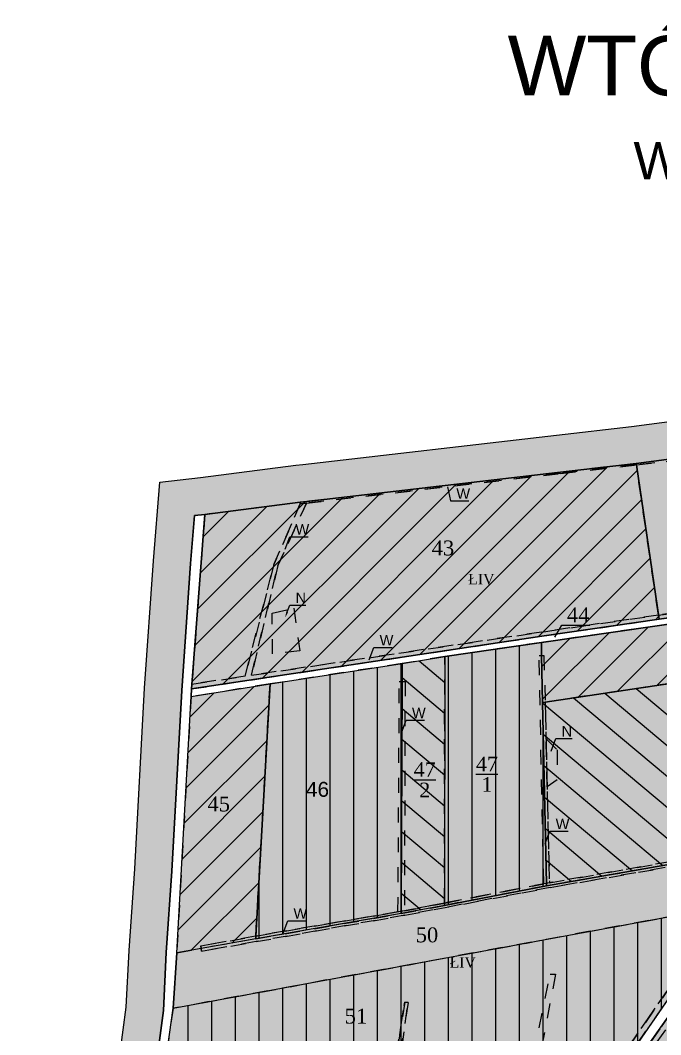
# Model space of a CAD drawing. Header units: millimetres. Extents: x 1380 to 3507, y 977 to 2343.
# Drawn here: x 1380 to 1809, y 1662 to 2343 of the extents above; entities that cross this region are included whole.
import ezdxf
from ezdxf import colors
from ezdxf.entities.mleader import LeaderData, LeaderLine
from ezdxf.math import Vec2, Vec3

# ---------------------------------------------------------------- set-up
doc = ezdxf.new("R2010")
doc.units = ezdxf.units.MM
doc.linetypes.add('UZYTEK', pattern=[20, 10, -10])
doc.linetypes.add('użytki', pattern=[20, 10, -10])
for name, color, linetype in [('dzialki', 18, 'Continuous'), ('Gospodarstwa', 7, 'Continuous'), ('Numeracja', 7, 'Continuous'), ('Obreb', 2, 'Continuous'), ('Rowy', 250, 'UZYTEK'), ('Uzytki', 250, 'UZYTEK'), ('W', 250, 'Continuous'), ('Władanie', 7, 'Continuous')]:
    doc.layers.add(name, color=color, linetype=linetype)
doc.layers.add('Num użytków', color=7, linetype='Continuous', true_color=0x000000)
doc.styles.add('Całkowite', font='times.ttf', dxfattribs={"height": 10})
doc.styles.get("Standard").update_dxf_attribs({"font": 'arial.ttf'})
doc.styles.add('Uzytki', font='times.ttf', dxfattribs={"height": 7})
doc.styles.add('Ułamki', font='times.ttf', dxfattribs={"height": 14})

# ---------------------------------------------------------------- blocks, each defined once
blk = doc.blocks.new('_None')

msp = doc.modelspace()

# ---------------------------------------------------------------- hatches: boundary and pattern name
at = {"layer": 'Obreb', "ltscale": 0.1, "true_color": 0xf4ee51}
h = msp.add_hatch(color=41, dxfattribs=at)
h.dxf.hatch_style = 1
h.paths.add_polyline_path([(1739.27, 2064.25), (1569.18, 2044.6), (1564.53, 2044.15), (1500.42, 2035.92), (1473.15, 2032.87), (1468.93, 1980), (1462.92, 1894.61), (1456.31, 1773.44), (1452.55, 1718.71), (1450.66, 1680.7), (1442.54, 1619.86), (1424.58, 1499.01), (1404.87, 1303.08), (1390.68, 1109.1), (1379.54, 977.39), (1416.06, 982.26), (1503.01, 993.87), (1504.63, 994.09), (1506.25, 994.3), (1621.93, 1009.75), (1623.42, 1009.95), (1726.06, 1023.65), (1744.84, 1026.16), (1749.27, 1026.75), (2001.11, 1060.37), (2068.99, 1069.43), (2152.68, 1080.6), (2558.18, 1139.98), (2925.58, 1191.89), (2950.42, 1195.27), (3034.81, 1077.94), (3080.44, 1228.22), (3101.82, 1235.05), (3049.2, 1373.09), (3047.94, 1379.97), (3036.54, 1465.16), (3034.11, 1481.41), (3037.35, 1523.54), (3064.08, 1535.14), (3042.44, 1582.63), (3034.82, 1599.34), (3026.23, 1623.42), (3022.72, 1647.12), (3015.17, 1693.82), (3010.46, 1738.63), (3007.5, 1779.8), (3007.5, 1828.93), (2995.54, 1854.86), (2982.24, 1913.84), (2978.33, 1926.18), (2939.25, 2070.19), (2911.03, 2085.83), (2875.11, 2109.04), (2851.35, 2127.45), (2832.79, 2142.28), (2800.7, 2188.75), (2762.52, 2156.94), (2761.01, 2154.88), (2592.26, 2137.52), (2569.19, 2140.22), (2541.29, 2148.28), (2358.61, 2230.49), (2370.36, 2167.83), (2372.08, 2158.65), (2124.8, 2119.92), (1843.77, 2075.91), (1839.89, 2076.73), (1821.8, 2074.33), (1789.76, 2070.08)])
h.paths.add_polyline_path([(1792.84, 2045.27), (1825.09, 2049.55), (1838.91, 2051.38), (1843.08, 2050.5), (2128.67, 2095.22), (2401.4, 2137.94), (2394.93, 2172.44), (2392, 2188.04), (2532.65, 2124.75), (2564.24, 2115.63), (2592.09, 2112.37), (2774.63, 2131.15), (2780.88, 2139.71), (2795.68, 2152.03), (2814.31, 2125.04), (2835.89, 2107.8), (2860.65, 2088.62), (2898.18, 2064.37), (2917.89, 2053.45), (2954.34, 1919.13), (2958.08, 1907.3), (2971.73, 1846.78), (2982.5, 1823.44), (2982.5, 1778.91), (2985.55, 1736.43), (2990.38, 1690.52), (2998.01, 1643.29), (3001.86, 1617.33), (3011.63, 1589.94), (3019.69, 1572.27), (3030.77, 1547.94), (3018.26, 1542.51), (3013.6, 1540.82), (3008.97, 1480.5), (3011.79, 1461.65), (3023.24, 1376.04), (3025.03, 1366.32), (3069.05, 1250.82), (3060.33, 1248.04), (3025.58, 1133.59), (2961.94, 1222.07), (2922.15, 1216.65), (2554.62, 1164.73), (2149.21, 1105.36), (2065.68, 1094.21), (1997.8, 1085.15), (1745.96, 1051.53), (1741.53, 1050.94), (1722.75, 1048.43), (1620.11, 1034.73), (1618.62, 1034.53), (1502.94, 1019.08), (1501.32, 1018.87), (1499.71, 1018.65), (1412.75, 1007.04), (1407.07, 1006.29), (1415.61, 1107.14), (1429.78, 1300.92), (1449.4, 1495.92), (1467.3, 1616.37), (1475.58, 1678.42), (1477.51, 1717.23), (1481.26, 1771.9), (1487.87, 1893.05), (1493.86, 1978.13), (1496.43, 2010.32), (1503.4, 2011.1), (1567.32, 2019.31), (1571.82, 2019.74), (1742.14, 2039.42)], flags=16)
at = {"layer": 'Władanie', "true_color": 0xb1c7d6}
h = msp.add_hatch(color=9, dxfattribs=at)
h.dxf.hatch_style = 1
h.paths.add_polyline_path([(1825.2, 2048.11), (1825.01, 2049.54), (1825.01, 2049.54), (1792.89, 2045.27), (1792.99, 2044.4), (1808.17, 1940.82), (1840.56, 1945.46)])
at = {"layer": 'Władanie', "true_color": 0xddbad0}
h = msp.add_hatch(color=254, dxfattribs=at)
h.dxf.hatch_style = 1
h.paths.add_polyline_path([(1729.47, 1929.43), (1808.17, 1940.82), (1792.99, 2044.4), (1792.89, 2045.27), (1742.14, 2039.42), (1571.82, 2019.74), (1567.32, 2019.31), (1503.4, 2011.1), (1494.48, 1894.05)])
at = {"layer": 'Władanie'}
h = msp.add_hatch(dxfattribs=at)
h.set_pattern_fill('ANSI31', color=256, scale=5)
h.paths.add_polyline_path([(1742.14, 2039.42), (1571.82, 2019.74), (1567.32, 2019.31), (1503.4, 2011.1), (1494.48, 1894.05), (1729.47, 1929.43), (1808.17, 1940.82), (1792.99, 2044.4), (1792.89, 2045.27)])
at = {"layer": 'Władanie', "true_color": 0xecea74}
h = msp.add_hatch(color=41, dxfattribs=at)
h.dxf.hatch_style = 1
h.paths.add_polyline_path([(1996.74, 1924.76), (2000.91, 1925.42), (2032.24, 1968.75), (2030.4, 1968.49), (1729.28, 1925.24), (1729.29, 1916.57), (1730, 1884.98), (1731.7, 1885.23)])
at = {"layer": 'Władanie'}
h = msp.add_hatch(dxfattribs=at)
h.set_pattern_fill('ANSI31', color=256, scale=5)
h.paths.add_polyline_path([(1996.74, 1924.76), (2000.91, 1925.42), (2032.24, 1968.75), (2030.4, 1968.49), (1729.28, 1925.24), (1729.29, 1916.57), (1730, 1884.98), (1731.7, 1885.23)])
h.paths.add_polyline_path([(1832.63, 1910.58), (1852.39, 1910.58), (1852.39, 1931.93), (1832.63, 1931.93)], flags=24)
at = {"layer": 'Władanie', "true_color": 0xbbd846}
h = msp.add_hatch(color=63, dxfattribs=at)
h.dxf.hatch_style = 1
h.paths.add_polyline_path([(1730, 1884.98), (1729.29, 1916.57), (1729.28, 1925.24), (1664.36, 1915.75), (1664.13, 1750.39), (1664.13, 1748.87), (1732.7, 1762.01), (1732.7, 1763.65)])
at = {"layer": 'Władanie'}
h = msp.add_hatch(dxfattribs=at)
h.set_pattern_fill('ANSI31', color=256, scale=5, angle=45)
h.paths.add_polyline_path([(1729.29, 1916.57), (1729.28, 1925.24), (1664.36, 1915.75), (1664.13, 1750.39), (1664.13, 1748.87), (1732.7, 1762.01), (1732.7, 1763.65), (1730, 1884.98)])
h.paths.add_polyline_path([(1681.57, 1819.02), (1703.04, 1819.02), (1703.04, 1855.09), (1681.57, 1855.09)], flags=24)
at = {"layer": 'Władanie', "true_color": 0xb1c7d6}
h = msp.add_hatch(color=9, dxfattribs=at)
h.dxf.hatch_style = 1
h.paths.add_polyline_path([(2000.91, 1925.42), (1996.74, 1924.76), (1731.7, 1885.23), (1730, 1884.98), (1732.7, 1763.65), (1732.7, 1762.01), (1892.82, 1789.92), (1897.24, 1790.69)])
at = {"layer": 'Władanie'}
h = msp.add_hatch(dxfattribs=at)
h.set_pattern_fill('ANSI31', color=256, scale=5, angle=275)
h.paths.add_polyline_path([(2000.91, 1925.42), (1996.74, 1924.76), (1731.7, 1885.23), (1730, 1884.98), (1732.7, 1763.65), (1732.7, 1762.01), (1892.82, 1789.92), (1897.24, 1790.69)])
h.paths.add_polyline_path([(1835.48, 1847.85), (1855.24, 1847.85), (1855.24, 1869.2), (1835.48, 1869.2)], flags=24)
at = {"layer": 'Władanie', "true_color": 0xff9470}
h = msp.add_hatch(color=21, dxfattribs=at)
h.dxf.hatch_style = 1
h.paths.add_polyline_path([(1664.36, 1915.75), (1635.87, 1911.13), (1635.82, 1899.12), (1635.16, 1744.84), (1635.16, 1743.35), (1664.13, 1748.87), (1664.13, 1750.39)])
at = {"layer": 'Władanie'}
h = msp.add_hatch(dxfattribs=at)
h.set_pattern_fill('ANSI31', color=256, scale=5, angle=275)
h.paths.add_polyline_path([(1664.36, 1915.75), (1635.87, 1911.13), (1635.82, 1899.12), (1635.16, 1744.84), (1635.16, 1743.35), (1664.13, 1748.87), (1664.13, 1750.39)])
h.paths.add_polyline_path([(1639.82, 1815.36), (1661.3, 1815.36), (1661.3, 1851.43), (1639.82, 1851.43)], flags=24)
at = {"layer": 'Władanie', "true_color": 0xb1c7d6}
h = msp.add_hatch(color=9, dxfattribs=at)
h.dxf.hatch_style = 1
h.paths.add_polyline_path([(1635.82, 1899.12), (1635.87, 1911.13), (1547.13, 1897.42), (1537.57, 1728.26), (1537.66, 1726.41), (1635.16, 1743.35), (1635.16, 1744.84)])
at = {"layer": 'Władanie'}
h = msp.add_hatch(dxfattribs=at)
h.set_pattern_fill('ANSI31', color=256, scale=5, angle=45)
h.paths.add_polyline_path([(1635.82, 1899.12), (1635.87, 1911.13), (1547.13, 1897.42), (1537.57, 1728.26), (1537.66, 1726.41), (1635.16, 1743.35), (1635.16, 1744.84)])
h.paths.add_polyline_path([(1568.53, 1816.21), (1589.07, 1816.21), (1589.07, 1836.82), (1568.53, 1836.82)], flags=24)
at = {"layer": 'Władanie', "true_color": 0xecea74}
h = msp.add_hatch(color=41, dxfattribs=at)
h.dxf.hatch_style = 1
h.paths.add_polyline_path([(1547.13, 1897.42), (1494.15, 1888.9), (1484.57, 1717.07), (1500.92, 1719.92), (1537.66, 1726.41), (1537.57, 1728.26)])
at = {"layer": 'Władanie'}
h = msp.add_hatch(dxfattribs=at)
h.set_pattern_fill('ANSI31', color=256, scale=5)
h.paths.add_polyline_path([(1484.57, 1717.07), (1500.92, 1719.92), (1537.66, 1726.41), (1537.57, 1728.26), (1547.13, 1897.42), (1494.15, 1888.9)])
h.paths.add_polyline_path([(1502.43, 1806.19), (1522.2, 1806.19), (1522.2, 1827.54), (1502.43, 1827.54)], flags=24)
at = {"layer": 'Władanie', "true_color": 0xddbad0}
h = msp.add_hatch(color=254, dxfattribs=at)
h.dxf.hatch_style = 1
h.paths.add_polyline_path([(1897.24, 1790.69), (1892.82, 1789.92), (1732.7, 1762.01), (1664.13, 1748.87), (1635.16, 1743.35), (1537.66, 1726.41), (1500.92, 1719.92), (1484.57, 1717.07), (1482.04, 1679.83), (1860.35, 1749.66), (1864.92, 1750.5)])
at = {"layer": 'Władanie', "true_color": 0xbbd846}
h = msp.add_hatch(color=63, dxfattribs=at)
h.dxf.hatch_style = 1
h.paths.add_polyline_path([(1828.9, 1707.19), (1847.24, 1728.29), (1851.29, 1732.81), (1864.92, 1750.5), (1860.35, 1749.66), (1482.04, 1679.83), (1468.38, 1581.98), (1549.49, 1596.16), (1553.18, 1596.82), (1625.95, 1609.7), (1629.12, 1610.31), (1647.78, 1613.89), (1777.16, 1638.7), (1782.28, 1639.76)])
at = {"layer": 'Władanie'}
h = msp.add_hatch(dxfattribs=at)
h.set_pattern_fill('ANSI31', color=256, scale=5, angle=45)
h.paths.add_polyline_path([(1828.9, 1707.19), (1847.24, 1728.29), (1851.29, 1732.81), (1864.92, 1750.5), (1860.35, 1749.66), (1482.04, 1679.83), (1468.38, 1581.98), (1549.49, 1596.16), (1553.18, 1596.82), (1625.95, 1609.7), (1629.12, 1610.31), (1647.78, 1613.89), (1777.16, 1638.7), (1782.28, 1639.76)])
h.paths.add_polyline_path([(1475.66, 1625.75), (1497.88, 1625.75), (1497.88, 1661.15), (1475.66, 1661.15)], flags=24)
h.paths.add_polyline_path([(1594.02, 1663.89), (1613.79, 1663.89), (1613.79, 1685.25), (1594.02, 1685.25)], flags=24)
at = {"layer": 'Władanie', "true_color": 0xb1c7d6}
h = msp.add_hatch(color=9, dxfattribs=at)
h.dxf.hatch_style = 1
h.paths.add_polyline_path([(2054.18, 1715.47), (2038.19, 1713.34), (1825.36, 1683.13), (1820.15, 1682.4), (1779.01, 1624.14), (1770.59, 1602.92), (1768.74, 1581.54), (1772.43, 1582.07), (2052.16, 1621.61), (2054.14, 1621.91), (2055.22, 1645.52), (2055.34, 1649.73), (2055.12, 1662.23)])

# ---------------------------------------------------------------- linework, layer by layer
at = {"layer": 'dzialki'}
for points in [[(1825.2, 2048.11), (1825.01, 2049.54), (1792.89, 2045.27), (1792.99, 2044.4), (1808.17, 1940.82), (1840.56, 1945.46)], [(1792.99, 2044.4), (1792.89, 2045.27), (1742.14, 2039.42), (1571.82, 2019.74), (1567.32, 2019.31), (1503.4, 2011.1), (1494.48, 1894.05), (1729.47, 1929.43), (1808.17, 1940.82)], [(1635.87, 1911.13), (1664.36, 1915.75), (1729.28, 1925.24), (2030.4, 1968.49), (2032.24, 1968.75), (2035.65, 1974.01), (1857.91, 1947.81), (1840.56, 1945.46), (1808.17, 1940.82), (1729.47, 1929.43), (1494.48, 1894.05), (1494.15, 1888.9), (1547.13, 1897.42)], [(1729.28, 1925.24), (1729.29, 1916.57), (1730, 1884.98), (1731.7, 1885.23), (1996.74, 1924.76), (2000.91, 1925.42), (2032.24, 1968.75), (2030.4, 1968.49), (1729.28, 1925.24)], [(1664.13, 1750.39), (1664.13, 1748.87), (1732.7, 1762.01), (1732.7, 1763.65), (1730, 1884.98), (1729.29, 1916.57), (1729.28, 1925.24), (1664.36, 1915.75), (1664.13, 1750.39)], [(1732.7, 1762.01), (1892.82, 1789.92), (1897.24, 1790.69), (2000.91, 1925.42), (1996.74, 1924.76), (1731.7, 1885.23), (1730, 1884.98), (1732.7, 1763.65), (1732.7, 1762.01)], [(1635.87, 1911.13), (1664.36, 1915.75), (1664.13, 1750.39), (1664.13, 1748.87), (1635.16, 1743.35), (1635.16, 1744.84), (1635.82, 1899.12), (1635.87, 1911.13)], [(1547.13, 1897.42), (1635.87, 1911.13), (1635.82, 1899.12), (1635.16, 1744.84), (1635.16, 1743.35), (1537.66, 1726.41), (1537.57, 1728.26), (1547.13, 1897.42)], [(1494.15, 1888.9), (1547.13, 1897.42), (1537.57, 1728.26), (1537.66, 1726.41), (1500.92, 1719.92), (1484.57, 1717.07), (1494.15, 1888.9)], [(1500.92, 1719.92), (1484.57, 1717.07), (1482.04, 1679.83), (1860.35, 1749.66), (1864.92, 1750.5), (1897.24, 1790.69), (1892.82, 1789.92), (1732.7, 1762.01), (1664.13, 1748.87), (1635.16, 1743.35), (1537.66, 1726.41), (1500.92, 1719.92)], [(1482.04, 1679.83), (1860.35, 1749.66), (1864.92, 1750.5), (1851.29, 1732.81), (1847.24, 1728.29), (1828.9, 1707.19), (1782.28, 1639.76), (1777.16, 1638.7), (1724.5, 1628.61), (1719.53, 1627.65), (1647.78, 1613.89), (1629.12, 1610.31), (1625.95, 1609.7), (1553.18, 1596.82), (1549.49, 1596.16), (1468.38, 1581.98), (1482.04, 1679.83)], [(1820.15, 1682.4), (1825.36, 1683.13), (2038.19, 1713.34), (2054.18, 1715.47), (2055.12, 1662.23), (2055.34, 1649.73), (2055.22, 1645.52), (2054.14, 1621.91), (2052.16, 1621.61), (1772.43, 1582.07), (1768.74, 1581.54), (1770.59, 1602.92), (1779.01, 1624.14), (1820.15, 1682.4)]]:
    msp.add_lwpolyline(points, close=True, dxfattribs=at)
for points in [[(1779.01, 1624.14), (1820.15, 1682.4), (1826.82, 1691.84), (1864.28, 1737.84), (1868.62, 1743.42), (1903.12, 1787.8), (1955.2, 1853.45), (1958.33, 1857.39), (2012.77, 1928.04), (2048.29, 1974.01), (2050.43, 1976.83), (2082.4, 2018.8), (2115.34, 2023.84), (2114.17, 2033.65), (2079.29, 2028.63), (2035.65, 1974.01), (2032.24, 1968.75), (2000.91, 1925.42), (1897.24, 1790.69), (1864.92, 1750.5), (1851.29, 1732.81), (1847.24, 1728.29), (1828.9, 1707.19), (1782.28, 1639.76)], [(1468.38, 1581.98), (1482.04, 1679.83), (1484.57, 1717.07), (1494.15, 1888.9), (1494.48, 1894.05), (1503.4, 2011.1), (1496.43, 2010.32), (1493.86, 1978.13), (1487.87, 1893.05), (1481.26, 1771.9), (1477.51, 1717.23), (1475.58, 1678.42), (1467.3, 1616.37)], [(1828.9, 1707.19), (1782.28, 1639.76)], [(1779.01, 1624.14), (1820.15, 1682.4)]]:
    msp.add_lwpolyline(points, dxfattribs=at)
at = {"layer": 'Obreb'}
for points in [[(1442.54, 1619.86), (1450.66, 1680.7), (1452.55, 1718.71), (1456.31, 1773.44), (1462.92, 1894.61), (1468.93, 1980), (1473.15, 2032.87), (1500.42, 2035.92), (1564.53, 2044.15), (1569.18, 2044.6), (1739.27, 2064.25), (1789.76, 2070.08), (1821.8, 2074.33), (1839.89, 2076.73), (1843.77, 2075.91), (2124.8, 2119.92), (2372.08, 2158.65), (2370.36, 2167.83), (2358.61, 2230.49), (2541.29, 2148.28), (2569.19, 2140.22), (2592.26, 2137.52), (2761.01, 2154.88)], [(1467.3, 1616.37), (1475.58, 1678.42), (1477.51, 1717.23), (1481.26, 1771.9), (1487.87, 1893.05), (1493.86, 1978.13), (1496.43, 2010.32), (1496.43, 2010.32), (1503.4, 2011.1), (1567.32, 2019.31), (1571.82, 2019.74), (1742.14, 2039.42), (1792.84, 2045.27), (1825.09, 2049.55), (1838.91, 2051.38), (1843.08, 2050.5), (2128.67, 2095.22), (2401.4, 2137.94), (2394.93, 2172.44), (2392, 2188.04), (2532.65, 2124.75), (2564.24, 2115.63), (2592.09, 2112.37), (2774.63, 2131.15)]]:
    msp.add_lwpolyline(points, dxfattribs=at)
at = {"layer": 'Rowy'}
for points in [[(1825.2, 2048.11), (1825.01, 2049.54), (1825.01, 2049.54), (1792.89, 2045.27), (1792.99, 2044.4)], [(1494.73, 1897.32), (1494.48, 1894.05), (1547, 1901.96), (1635.87, 1915.34), (1664.36, 1919.63), (1729.26, 1929.4), (1808.17, 1940.82), (1840.56, 1945.46), (1857.91, 1947.81), (2035.65, 1974.01), (2037.48, 1976.29), (1857.51, 1950.8), (1840.17, 1948.11), (1807.76, 1943.63), (1729.27, 1932.21), (1534.62, 1903.21), (1552.46, 1976.75), (1571.6, 2018.74), (1567.43, 2018.26), (1549.67, 1977.52), (1530.47, 1902.52), (1494.73, 1897.32)], [(1727.64, 1916.57), (1730.95, 1916.57), (1734.6, 1764.02), (1730.8, 1763.29), (1727.64, 1916.57)], [(1633.89, 1899.12), (1637.74, 1899.12), (1637.32, 1745.21), (1633, 1744.47), (1633.89, 1899.12)], [(1735.21, 1760.85), (1891.12, 1787.86), (1892.82, 1789.92), (1732.7, 1762.01), (1664.13, 1748.87), (1635.16, 1743.35), (1537.66, 1726.41), (1500.92, 1719.92), (1501.16, 1718.16), (1537.74, 1724.56), (1637.65, 1742.31)], [(1892.82, 1789.92), (1894.52, 1791.97), (1734.6, 1764.02), (1732.7, 1763.65), (1732.7, 1762.01)], [(1732.7, 1762.01), (1732.7, 1763.65), (1730.8, 1763.29), (1664.13, 1750.39), (1664.13, 1748.87)], [(1664.13, 1748.87), (1664.13, 1750.39), (1637.32, 1745.21), (1635.16, 1744.84), (1635.16, 1743.35)], [(1635.16, 1743.35), (1635.16, 1744.84), (1633, 1744.47), (1537.57, 1728.26), (1537.66, 1726.41)], [(1719.53, 1627.65), (1735.1, 1702.79), (1738.77, 1702.79), (1724.5, 1628.61)], [(1823.71, 1680.62), (1825.36, 1683.13), (1820.15, 1682.4), (1779.01, 1624.14), (1770.59, 1602.92), (1768.74, 1581.54), (1772.43, 1582.07), (1774.21, 1602.71), (1775.56, 1606.93), (1783.72, 1624.76)]]:
    msp.add_lwpolyline(points, close=True, dxfattribs=at)
at = {"layer": 'Rowy', "linetype": 'UZYTEK'}
msp.add_lwpolyline([(1742.14, 2038.55), (1792.99, 2044.4), (1792.89, 2045.27), (1742.14, 2039.42), (1571.82, 2019.74), (1567.32, 2019.31), (1567.43, 2018.26), (1571.6, 2018.74)], close=True, dxfattribs=at)
at = {"layer": 'Rowy'}
for points in [[(1500.68, 1721.68), (1500.92, 1719.92), (1501.16, 1718.16), (1537.74, 1724.56), (1637.65, 1742.31), (1735.21, 1760.85), (1891.12, 1787.86), (1894.52, 1791.97), (1734.6, 1764.02), (1637.32, 1745.21), (1537.39, 1728.23), (1500.68, 1721.68)], [(1783.72, 1624.76), (1823.71, 1680.62), (1827.01, 1685.64), (1870.88, 1738.71), (1864.28, 1737.84), (1826.82, 1691.84), (1779.01, 1624.14)], [(1762.16, 1617.01), (1827.49, 1711.49), (1845.05, 1729.95), (1845.05, 1729.95), (1847.24, 1728.29), (1828.9, 1707.19), (1782.28, 1639.76)], [(1612.52, 1523.73), (1637.54, 1683.91), (1639.79, 1683.79), (1616.62, 1524.19)]]:
    msp.add_lwpolyline(points, dxfattribs=at)
at = {"layer": 'Uzytki'}
for points in [[(1792.99, 2044.4), (1742.14, 2038.55), (1571.6, 2018.74), (1552.46, 1976.75), (1534.62, 1903.21), (1729.27, 1932.21), (1807.76, 1943.63)], [(1825.2, 2048.11), (1792.99, 2044.4), (1807.76, 1943.63), (1840.17, 1948.11)], [(1547, 1901.96), (1635.87, 1915.34), (1664.36, 1919.63), (1729.26, 1929.4), (1729.47, 1929.43), (1808.17, 1940.82), (1807.76, 1943.63), (1729.27, 1932.21), (1534.62, 1903.21), (1552.46, 1976.75), (1571.6, 2018.74), (1567.43, 2018.26), (1549.67, 1977.52), (1530.47, 1902.52), (1494.73, 1897.32), (1494.48, 1894.05)], [(1567.43, 2018.26), (1567.32, 2019.31), (1503.4, 2011.1), (1494.73, 1897.32), (1530.47, 1902.52), (1549.67, 1977.52)], [(1996.74, 1924.76), (2030.4, 1968.49), (1729.28, 1925.24), (1729.29, 1916.57), (1730.95, 1916.57), (1731.7, 1885.23)], [(1548.61, 1944.93), (1563.02, 1948.31), (1567.15, 1919.56), (1548.78, 1917.5), (1548.61, 1944.93)], [(1563.02, 1948.31), (1567.15, 1919.56), (1548.78, 1917.5), (1548.61, 1944.93)], [(1840.56, 1945.46), (1840.17, 1948.11), (1807.76, 1943.63), (1808.17, 1940.82)], [(1727.64, 1916.57), (1729.29, 1916.57), (1729.28, 1925.24), (1664.36, 1915.75), (1664.13, 1750.39), (1730.8, 1763.29)], [(1996.74, 1924.76), (1731.7, 1885.23), (1734.6, 1764.02), (1894.52, 1791.97)], [(1664.36, 1915.75), (1635.87, 1911.13), (1635.82, 1899.12), (1637.74, 1899.12), (1637.32, 1745.21), (1664.13, 1750.39)], [(1664.36, 1915.75), (1635.87, 1911.13), (1635.82, 1899.12), (1637.74, 1899.12), (1637.32, 1745.21), (1664.13, 1750.39)], [(1633.89, 1899.12), (1635.82, 1899.12), (1635.87, 1911.13), (1547.13, 1897.42), (1537.57, 1728.26), (1633, 1744.47)], [(1547.13, 1897.42), (1494.15, 1888.9), (1484.57, 1717.07), (1500.92, 1719.92), (1500.68, 1721.68), (1537.57, 1728.26)], [(1732.28, 1860.87), (1739.84, 1853.13), (1739.84, 1833.19), (1733.06, 1828.5), (1732.28, 1860.87)], [(1860.35, 1749.66), (1891.12, 1787.86), (1735.21, 1760.85), (1637.65, 1742.31), (1537.74, 1724.56), (1501.16, 1718.16), (1500.92, 1719.92), (1484.57, 1717.07), (1482.04, 1679.83)], [(1637.54, 1683.91), (1639.79, 1683.79), (1629.12, 1610.31), (1719.53, 1627.65), (1735.1, 1702.79), (1738.77, 1702.79), (1724.5, 1628.61), (1777.16, 1638.7), (1827.49, 1711.49), (1845.05, 1729.95), (1847.24, 1728.29), (1851.29, 1732.81), (1848.29, 1734.67), (1860.35, 1749.66), (1482.04, 1679.83), (1468.38, 1581.98), (1549.49, 1596.16), (1554.49, 1631.84), (1557.72, 1631.84), (1553.18, 1596.82), (1625.95, 1609.7)], [(1828.9, 1707.19), (1847.24, 1728.29), (1845.05, 1729.95), (1827.49, 1711.49), (1777.16, 1638.7), (1782.28, 1639.76)], [(1639.79, 1683.79), (1637.54, 1683.91), (1625.95, 1609.7), (1629.12, 1610.31)]]:
    msp.add_lwpolyline(points, close=True, dxfattribs=at)

# ---------------------------------------------------------------- texts
at = {"layer": 'Gospodarstwa', "color": 250, "linetype": 'użytki'}
for s, height, p in [('WTÓRNE STUDIUM WŁADANIA', 40, (1706.58, 2292.16)), ('Wykonanie na podstawie mapy ewidencyjnej', 25, (1791.02, 2235.92))]:
    msp.add_text(s, height=height, dxfattribs=at).set_placement(p)
at = {"layer": 'Num użytków', "char_height": 7, "attachment_point": 1, "style": 'Uzytki'}
for insert, width in [((1680.11, 1971.22), 23.0629), ((1667.65, 1714.09), 34.1018)]:
    msp.add_mtext('ŁIV', dxfattribs=dict(at, insert=insert, width=width))
at = {"layer": 'Numeracja', "attachment_point": 1}
for s, insert, char_height, width, style in [('43', (1655.61, 1993.63), 10, 24.5146, 'Całkowite'), ('\\A1;{\\H0.7x;\\S47/2;}', (1643.55, 1844.92), 14, 16.0772, 'Ułamki'), ('\\A1;{\\H0.7x;\\S47/1;}', (1685.29, 1848.57), 14, 12.3939, 'Ułamki'), ('50', (1644.89, 1734.09), 10, 16.0813, 'Całkowite'), ('51', (1597.23, 1679.59), 10, 20.697, 'Całkowite')]:
    msp.add_mtext(s, dxfattribs=dict(at, insert=insert, char_height=char_height, width=width, style=style))
at = {"layer": 'Numeracja', "char_height": 10, "attachment_point": 1}
for s, width, insert in [('46', 16.8989, (1571.21, 1831.71)), ('{\\fTimes New Roman|b0|i0|c238|p18;45}', 19.5912, (1505.16, 1821.89))]:
    msp.add_mtext_dynamic_manual_height_columns(s, width=width, gutter_width=12.5, heights=[0], dxfattribs=dict(at, insert=insert))

# ---------------------------------------------------------------- leaders
at = {"layer": 'Num użytków'}
ml = msp.add_multileader_mtext('Standard', dxfattribs=at)
ml.set_content('N', color=256)
ml.set_leader_properties()
ml.build(insert=Vec2(0, 0))
ml.multileader.update_dxf_attribs({"text_left_attachment_type": 5, "text_right_attachment_type": 0, "text_top_attachment_type": 10, "text_bottom_attachment_type": 10})
ctx = ml.context
ctx.base_point, ctx.char_height, ctx.plane_origin = Vec3(1562.22, 1950.26), 7, Vec3(1557.28, 1941.94)
ctx.left_attachment, ctx.right_attachment, ctx.top_attachment, ctx.bottom_attachment = 5, 0, 10, 10
notes = []
notes.append((ctx, [(0, (1, 1, 0), (1560.35, 1950.26), (1, 0), 1.86, [(0, [(1557.28, 1941.94)], 0, [])])]))
ctx.mtext.insert, ctx.mtext.flow_direction = Vec3(1564.22, 1958.66), 5
ml = msp.add_multileader_mtext('Standard', dxfattribs=at)
ml.set_content('N', color=256)
ml.set_leader_properties()
ml.set_arrow_properties(name='NONE')
ml.build(insert=Vec2(0, 0))
ml.multileader.update_dxf_attribs({"text_left_attachment_type": 5, "text_right_attachment_type": 0, "text_top_attachment_type": 10, "text_bottom_attachment_type": 10})
ctx = ml.context
ctx.base_point, ctx.char_height, ctx.plane_origin = Vec3(1740.8, 1860.72), 7, Vec3(1735.87, 1852.4)
ctx.left_attachment, ctx.right_attachment, ctx.top_attachment, ctx.bottom_attachment = 5, 0, 10, 10
notes.append((ctx, [(0, (1, 1, 0), (1738.94, 1860.72), (1, 0), 1.86, [(0, [(1735.87, 1852.4)], 0, [])])]))
ctx.mtext.insert, ctx.mtext.flow_direction = Vec3(1742.8, 1869.12), 5
at = {"layer": 'Numeracja'}
ml = msp.add_multileader_mtext('Standard', dxfattribs=at)
ml.set_content('\\A1;44', color=256, style='Całkowite')
ml.set_leader_properties()
ml.set_arrow_properties(name='NONE')
ml.build(insert=Vec2(0, 0))
ml.multileader.update_dxf_attribs({"text_left_attachment_type": 6, "text_right_attachment_type": 6})
ctx = ml.context
ctx.base_point, ctx.char_height, ctx.plane_origin = Vec3(1744.35, 1936.76), 10, Vec3(1738.17, 1928.69)
ctx.left_attachment, ctx.right_attachment = 6, 6
notes.append((ctx, [(0, (1, 1, 0), (1743.05, 1936.76), (1, 0), 1.3, [(0, [(1738.17, 1928.69)], 0, [])])]))
ctx.mtext.insert, ctx.mtext.flow_direction = Vec3(1746.35, 1948.76), 5
at = {"layer": 'W'}
ml = msp.add_multileader_mtext('Standard', dxfattribs=at)
ml.set_content('W', color=256)
ml.set_leader_properties()
ml.set_arrow_properties(name='NONE')
ml.build(insert=Vec2(0, 0))
ml.multileader.update_dxf_attribs({"text_left_attachment_type": 5, "text_right_attachment_type": 0, "text_top_attachment_type": 10, "text_bottom_attachment_type": 10})
ctx = ml.context
ctx.base_point, ctx.char_height, ctx.plane_origin = Vec3(1670.17, 2020.18), 7, Vec3(1666.2, 2029.74)
ctx.left_attachment, ctx.right_attachment, ctx.top_attachment, ctx.bottom_attachment = 5, 0, 10, 10
notes.append((ctx, [(0, (1, 1, 0), (1668.31, 2020.18), (1, 0), 1.86, [(0, [(1666.2, 2029.74)], 0, [])])]))
ctx.mtext.insert, ctx.mtext.flow_direction = Vec3(1672.17, 2028.58), 5
ml = msp.add_multileader_mtext('Standard', dxfattribs=at)
ml.set_content('W', color=256)
ml.set_leader_properties()
ml.set_arrow_properties(name='NONE')
ml.build(insert=Vec2(0, 0))
ml.multileader.update_dxf_attribs({"text_left_attachment_type": 5, "text_right_attachment_type": 0, "text_top_attachment_type": 10, "text_bottom_attachment_type": 10})
ctx = ml.context
ctx.base_point, ctx.char_height, ctx.plane_origin = Vec3(1562.22, 1996.19), 7, Vec3(1557.29, 1987.87)
ctx.left_attachment, ctx.right_attachment, ctx.top_attachment, ctx.bottom_attachment = 5, 0, 10, 10
notes.append((ctx, [(0, (1, 1, 0), (1560.36, 1996.19), (1, 0), 1.86, [(0, [(1557.29, 1987.87)], 0, [])])]))
ctx.mtext.insert, ctx.mtext.flow_direction = Vec3(1564.22, 2004.59), 5
ml = msp.add_multileader_mtext('Standard', dxfattribs=at)
ml.set_content('W', color=256)
ml.set_leader_properties()
ml.set_arrow_properties(name='NONE')
ml.build(insert=Vec2(0, 0))
ml.multileader.update_dxf_attribs({"text_left_attachment_type": 5, "text_right_attachment_type": 0, "text_top_attachment_type": 10, "text_bottom_attachment_type": 10})
ctx = ml.context
ctx.base_point, ctx.char_height, ctx.plane_origin = Vec3(1618.67, 1921.84), 7, Vec3(1613.73, 1913.52)
ctx.left_attachment, ctx.right_attachment, ctx.top_attachment, ctx.bottom_attachment = 5, 0, 10, 10
notes.append((ctx, [(0, (1, 1, 0), (1616.8, 1921.84), (1, 0), 1.86, [(0, [(1613.73, 1913.52)], 0, [])])]))
ctx.mtext.insert, ctx.mtext.flow_direction = Vec3(1620.67, 1930.24), 5
ml = msp.add_multileader_mtext('Standard', dxfattribs=at)
ml.set_content('W', color=256)
ml.set_leader_properties()
ml.set_arrow_properties(name='NONE')
ml.build(insert=Vec2(0, 0))
ml.multileader.update_dxf_attribs({"text_left_attachment_type": 5, "text_right_attachment_type": 0, "text_top_attachment_type": 10, "text_bottom_attachment_type": 10})
ctx = ml.context
ctx.base_point, ctx.char_height, ctx.plane_origin = Vec3(1640.36, 1873.05), 7, Vec3(1635.42, 1864.73)
ctx.left_attachment, ctx.right_attachment, ctx.top_attachment, ctx.bottom_attachment = 5, 0, 10, 10
notes.append((ctx, [(0, (1, 1, 0), (1638.49, 1873.05), (1, 0), 1.86, [(0, [(1635.42, 1864.73)], 0, [])])]))
ctx.mtext.insert, ctx.mtext.flow_direction = Vec3(1642.36, 1881.45), 5
ml = msp.add_multileader_mtext('Standard', dxfattribs=at)
ml.set_content('W', color=256)
ml.set_leader_properties()
ml.set_arrow_properties(name='NONE')
ml.build(insert=Vec2(0, 0))
ml.multileader.update_dxf_attribs({"text_left_attachment_type": 5, "text_right_attachment_type": 0, "text_top_attachment_type": 10, "text_bottom_attachment_type": 10})
ctx = ml.context
ctx.base_point, ctx.char_height, ctx.plane_origin = Vec3(1736.79, 1798.63), 7, Vec3(1731.86, 1790.31)
ctx.left_attachment, ctx.right_attachment, ctx.top_attachment, ctx.bottom_attachment = 5, 0, 10, 10
notes.append((ctx, [(0, (1, 1, 0), (1734.93, 1798.63), (1, 0), 1.86, [(0, [(1731.86, 1790.31)], 0, [])])]))
ctx.mtext.insert, ctx.mtext.flow_direction = Vec3(1738.79, 1807.03), 5
ml = msp.add_multileader_mtext('Standard', dxfattribs=at)
ml.set_content('W', color=256)
ml.set_leader_properties()
ml.set_arrow_properties(name='NONE')
ml.build(insert=Vec2(0, 0))
ml.multileader.update_dxf_attribs({"text_left_attachment_type": 5, "text_right_attachment_type": 0, "text_top_attachment_type": 10, "text_bottom_attachment_type": 10})
ctx = ml.context
ctx.base_point, ctx.char_height, ctx.plane_origin = Vec3(1560.86, 1738.6), 7, Vec3(1555.92, 1730.28)
ctx.left_attachment, ctx.right_attachment, ctx.top_attachment, ctx.bottom_attachment = 5, 0, 10, 10
notes.append((ctx, [(0, (1, 1, 0), (1558.99, 1738.6), (1, 0), 1.86, [(0, [(1555.92, 1730.28)], 0, [])])]))
ctx.mtext.insert, ctx.mtext.flow_direction = Vec3(1562.86, 1747), 5
for ctx, leaders in notes:
    for number, flags, end, landing, length, lines in leaders:
        leader = LeaderData()
        leader.index, (leader.has_last_leader_line, leader.has_dogleg_vector, leader.attachment_direction) = number, flags
        leader.last_leader_point, leader.dogleg_vector, leader.dogleg_length = Vec3(end), Vec3(landing), length
        for number, points, colour, breaks in lines:
            line = LeaderLine()
            line.index, line.vertices, line.color, line.breaks = number, Vec3.list(points), colors.encode_raw_color(colour), breaks
            leader.lines.append(line)
        ctx.leaders.append(leader)

doc.saveas('drawing.dxf')
